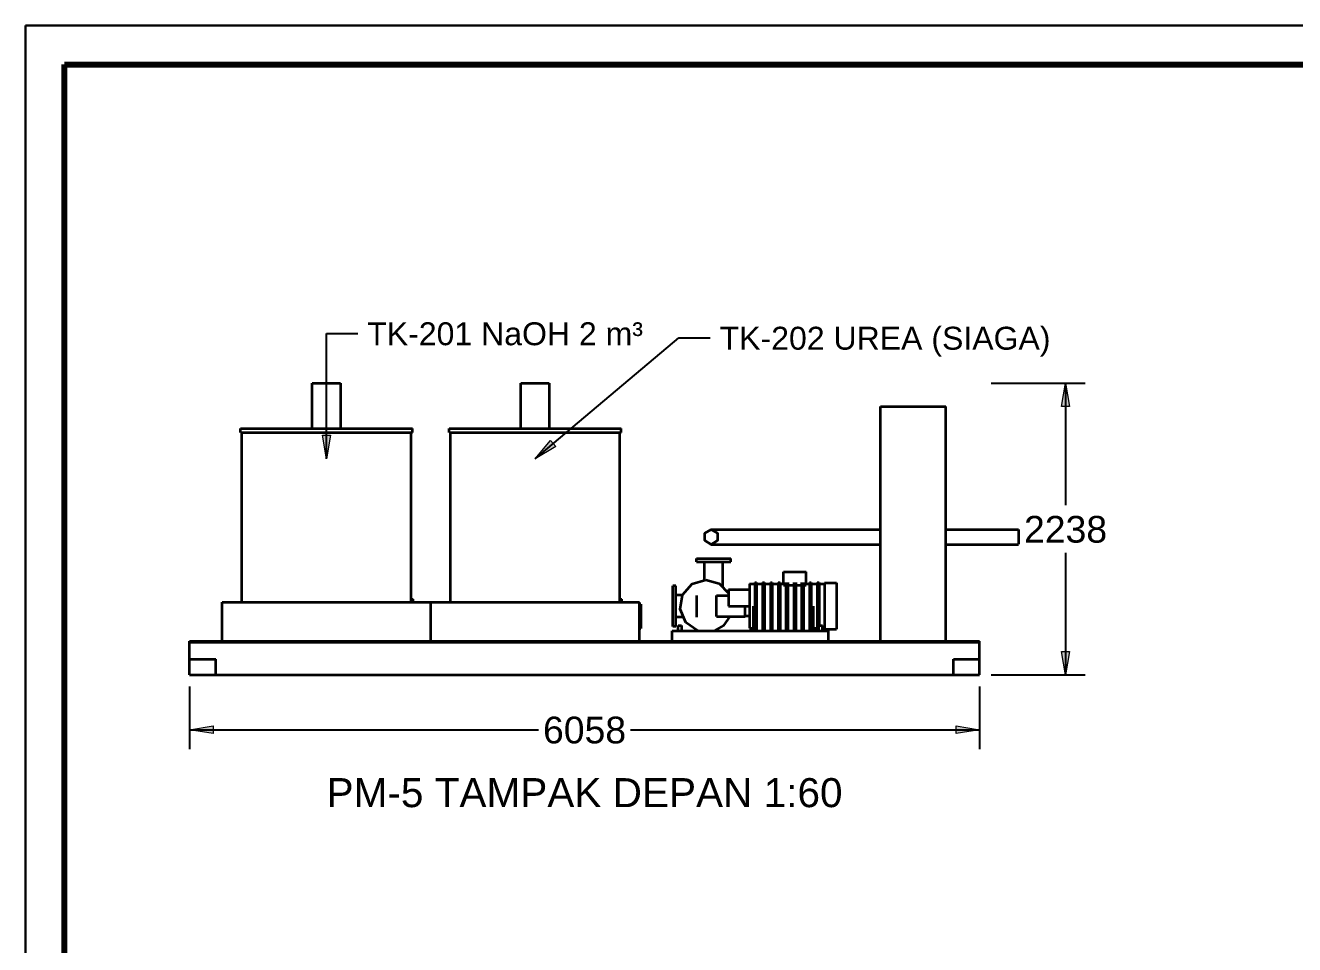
# Model space of a CAD drawing. Header units: millimetres. Extents: x 5 to 415, y 5 to 292.
# Drawn here: x 5 to 167.2, y 174.5 to 292 of the extents above; entities that cross this region are included whole.
import ezdxf
from ezdxf.enums import TextEntityAlignment as Align

# ---------------------------------------------------------------- set-up
doc = ezdxf.new("R2010")
doc.units = ezdxf.units.MM
for name, color, linetype in [('PFD-BINGKAI', 7, 'Continuous'), ('PFD-INSTRUMEN', 7, 'Continuous'), ('PFD-PERALATAN', 7, 'Continuous'), ('PFD-TEKS', 7, 'Continuous')]:
    doc.layers.add(name, color=color, linetype=linetype)
doc.styles.add('PFD', font='arial.ttf')

msp = doc.modelspace()

# ---------------------------------------------------------------- hatches: boundary and pattern name
at = {"layer": 'PFD-INSTRUMEN'}
for points in [[(137.97, 246.3), (138.47, 243.3), (137.47, 243.3)], [(43.5, 236.63), (43, 239.63), (44, 239.63)], [(70.17, 236.63), (72.14, 238.94), (72.79, 238.18)], [(137.97, 209), (137.47, 212), (138.47, 212)], [(26, 202), (29, 202.5), (29, 201.5)], [(126.97, 202), (123.97, 201.5), (123.97, 202.5)]]:
    msp.add_hatch(color=7, dxfattribs=at).paths.add_polyline_path(points)

# ---------------------------------------------------------------- linework, layer by layer
at = {"layer": 'PFD-BINGKAI', "linetype": 'Continuous', "lineweight": 30, "ltscale": 0.35}
msp.add_lwpolyline([(5, 292), (415, 292), (415, 5), (5, 5)], close=True, dxfattribs=at)
at = {"layer": 'PFD-BINGKAI', "linetype": 'Continuous', "lineweight": 80, "ltscale": 0.35}
msp.add_lwpolyline([(10, 287), (410, 287), (410, 10), (10, 10)], close=True, dxfattribs=at)
at = {"layer": 'PFD-INSTRUMEN', "linetype": 'Continuous', "lineweight": 25, "ltscale": 0.35}
for points in [[(43.5, 236.63), (43.5, 252.63)], [(43.5, 252.63), (47.5, 252.63)], [(70.17, 236.63), (88.55, 252.06)], [(88.55, 252.06), (92.55, 252.06)], [(128.47, 246.3), (140.47, 246.3)], [(137.97, 246.3), (137.97, 230.7)], [(137.97, 224.6), (137.97, 209)], [(128.47, 209), (140.47, 209)], [(26, 207.5), (26, 199.5)], [(126.97, 207.5), (126.97, 199.5)], [(26, 202), (70.6, 202)], [(82.37, 202), (126.97, 202)]]:
    msp.add_lwpolyline(points, dxfattribs=at)
at = {"layer": 'PFD-INSTRUMEN', "linetype": 'Continuous', "lineweight": 5, "ltscale": 0.35}
for points in [[(137.97, 246.3), (138.47, 243.3), (137.47, 243.3)], [(43.5, 236.63), (43, 239.63), (44, 239.63)], [(70.17, 236.63), (72.14, 238.94), (72.79, 238.18)], [(137.97, 209), (137.47, 212), (138.47, 212)], [(26, 202), (29, 202.5), (29, 201.5)], [(126.97, 202), (123.97, 201.5), (123.97, 202.5)]]:
    msp.add_lwpolyline(points, close=True, dxfattribs=at)
at = {"layer": 'PFD-PERALATAN', "linetype": 'Continuous', "lineweight": 35, "ltscale": 0.35}
for points in [[(41.67, 246.3), (41.85, 246.3), (42.07, 246.3), (42.36, 246.3), (42.7, 246.3), (43.09, 246.3), (43.5, 246.3), (43.91, 246.3), (44.3, 246.3), (44.64, 246.3), (44.93, 246.3), (45.15, 246.3), (45.29, 246.3)], [(41.67, 240.47), (41.67, 246.3)], [(45.33, 240.47), (45.33, 246.3)], [(68.33, 246.3), (68.51, 246.3), (68.73, 246.3), (69.02, 246.3), (69.37, 246.3), (69.76, 246.3), (70.17, 246.3), (70.57, 246.3), (70.96, 246.3), (71.31, 246.3), (71.6, 246.3), (71.82, 246.3), (71.95, 246.3)], [(68.33, 240.47), (68.33, 246.3)], [(72, 240.47), (72, 246.3)], [(114.33, 213.3), (114.33, 243.3)], [(114.33, 243.3), (122.67, 243.3)], [(122.67, 213.3), (122.67, 243.3)], [(32.5, 240.47), (32.78, 240.47), (33.59, 240.47), (34.9, 240.47), (36.64, 240.47), (38.73, 240.47), (41.05, 240.47), (43.5, 240.47), (45.95, 240.47), (48.27, 240.47), (50.36, 240.47), (52.1, 240.47), (53.41, 240.47), (54.22, 240.47), (54.5, 240.47)], [(32.5, 239.97), (32.5, 240.47)], [(54.5, 239.97), (54.5, 240.47)], [(59.17, 240.47), (59.44, 240.47), (60.26, 240.47), (61.57, 240.47), (63.31, 240.47), (65.39, 240.47), (67.72, 240.47), (70.17, 240.47), (72.61, 240.47), (74.94, 240.47), (77.03, 240.47), (78.77, 240.47), (80.08, 240.47), (80.89, 240.47), (81.17, 240.47)], [(59.17, 239.97), (59.17, 240.47)], [(81.17, 239.97), (81.17, 240.47)], [(32.5, 239.97), (32.78, 239.97), (33.59, 239.97), (34.9, 239.97), (36.64, 239.97), (38.73, 239.97), (41.05, 239.97), (43.5, 239.97), (45.95, 239.97), (48.27, 239.97), (50.36, 239.97), (52.1, 239.97), (53.41, 239.97), (54.22, 239.97), (54.5, 239.97)], [(32.67, 218.3), (32.67, 239.97)], [(54.33, 218.3), (54.33, 239.97)], [(59.17, 239.97), (59.44, 239.97), (60.26, 239.97), (61.57, 239.97), (63.31, 239.97), (65.39, 239.97), (67.72, 239.97), (70.17, 239.97), (72.61, 239.97), (74.94, 239.97), (77.03, 239.97), (78.77, 239.97), (80.08, 239.97), (80.89, 239.97), (81.17, 239.97)], [(59.33, 218.3), (59.33, 239.97)], [(81, 218.3), (81, 239.97)], [(92.67, 227.58), (93.49, 227.11), (93.49, 226.16), (92.67, 225.68), (91.84, 226.16), (91.84, 227.11), (92.67, 227.58)], [(92.67, 227.58), (114.33, 227.58)], [(122.67, 227.58), (131.97, 227.58)], [(131.97, 227.58), (131.97, 227.49), (131.97, 227.38), (131.97, 227.23), (131.97, 227.05), (131.97, 226.84), (131.97, 226.63), (131.97, 226.42), (131.97, 226.22), (131.97, 226.04), (131.97, 225.89), (131.97, 225.78), (131.97, 225.71)], [(92.67, 225.68), (114.33, 225.68)], [(122.67, 225.68), (131.97, 225.68)], [(90.8, 223.87), (90.86, 223.87), (91.02, 223.87), (91.28, 223.87), (91.63, 223.87), (92.05, 223.87), (92.51, 223.87), (93, 223.87), (93.49, 223.87), (93.95, 223.87), (94.37, 223.87), (94.72, 223.87), (94.98, 223.87), (95.14, 223.87), (95.2, 223.87)], [(90.8, 223.47), (90.8, 223.87)], [(90.8, 223.47), (90.86, 223.47), (91.02, 223.47), (91.28, 223.47), (91.63, 223.47), (92.05, 223.47), (92.51, 223.47), (93, 223.47), (93.49, 223.47), (93.95, 223.47), (94.37, 223.47), (94.72, 223.47), (94.98, 223.47), (95.14, 223.47), (95.2, 223.47)], [(91.83, 221.13), (91.83, 223.47)], [(94.17, 220.33), (94.17, 223.47)], [(95.2, 223.47), (95.2, 223.87)], [(90.96, 214.63), (89.43, 215.68), (88.69, 217.39), (88.99, 219.22), (90.22, 220.62), (92, 221.13)], [(92, 221.13), (93.68, 220.68), (94.9, 219.44)], [(98.23, 220.83), (98.47, 220.83)], [(98.23, 220.83), (98.23, 220.76), (98.23, 220.53), (98.23, 220.17), (98.23, 219.69), (98.23, 219.12), (98.23, 218.47), (98.23, 217.8), (98.23, 217.13), (98.23, 216.48), (98.23, 215.91), (98.23, 215.43), (98.23, 215.07), (98.23, 214.84), (98.23, 214.77)], [(98.47, 220.83), (98.47, 220.76), (98.47, 220.53), (98.47, 220.17), (98.47, 219.69), (98.47, 219.12), (98.47, 218.47), (98.47, 217.8), (98.47, 217.13), (98.47, 216.48), (98.47, 215.91), (98.47, 215.43), (98.47, 215.07), (98.47, 214.84), (98.47, 214.77)], [(99.23, 220.83), (99.47, 220.83)], [(99.23, 220.83), (99.23, 220.76), (99.23, 220.53), (99.23, 220.17), (99.23, 219.69), (99.23, 219.12), (99.23, 218.47), (99.23, 217.8), (99.23, 217.13), (99.23, 216.48), (99.23, 215.91), (99.23, 215.43), (99.23, 215.07), (99.23, 214.84), (99.23, 214.77)], [(99.47, 220.83), (99.47, 220.76), (99.47, 220.53), (99.47, 220.17), (99.47, 219.69), (99.47, 219.12), (99.47, 218.47), (99.47, 217.8), (99.47, 217.13), (99.47, 216.48), (99.47, 215.91), (99.47, 215.43), (99.47, 215.07), (99.47, 214.84), (99.47, 214.77)], [(100.23, 220.83), (100.47, 220.83)], [(100.23, 220.83), (100.23, 220.76), (100.23, 220.53), (100.23, 220.17), (100.23, 219.69), (100.23, 219.12), (100.23, 218.47), (100.23, 217.8), (100.23, 217.13), (100.23, 216.48), (100.23, 215.91), (100.23, 215.43), (100.23, 215.07), (100.23, 214.84), (100.23, 214.77)], [(100.47, 220.83), (100.47, 220.76), (100.47, 220.53), (100.47, 220.17), (100.47, 219.69), (100.47, 219.12), (100.47, 218.47), (100.47, 217.8), (100.47, 217.13), (100.47, 216.48), (100.47, 215.91), (100.47, 215.43), (100.47, 215.07), (100.47, 214.84), (100.47, 214.77)], [(101.23, 220.83), (101.47, 220.83)], [(101.23, 220.83), (101.23, 220.76), (101.23, 220.53), (101.23, 220.17), (101.23, 219.69), (101.23, 219.12), (101.23, 218.47), (101.23, 217.8), (101.23, 217.13), (101.23, 216.48), (101.23, 215.91), (101.23, 215.43), (101.23, 215.07), (101.23, 214.84), (101.23, 214.77)], [(101.47, 220.83), (101.47, 220.76), (101.47, 220.53), (101.47, 220.17), (101.47, 219.69), (101.47, 219.12), (101.47, 218.47), (101.47, 217.8), (101.47, 217.13), (101.47, 216.48), (101.47, 215.91), (101.47, 215.43), (101.47, 215.07), (101.47, 214.84), (101.47, 214.77)], [(101.91, 220.47), (101.91, 222.17)], [(101.91, 222.17), (104.79, 222.17)], [(102.23, 220.83), (102.23, 220.76), (102.23, 220.53), (102.23, 220.17), (102.23, 219.69), (102.23, 219.12), (102.23, 218.47), (102.23, 217.8), (102.23, 217.13), (102.23, 216.48), (102.23, 215.91), (102.23, 215.43), (102.23, 215.07), (102.23, 214.84), (102.23, 214.77)], [(102.47, 220.83), (102.47, 220.76), (102.47, 220.53), (102.47, 220.17), (102.47, 219.69), (102.47, 219.12), (102.47, 218.47), (102.47, 217.8), (102.47, 217.13), (102.47, 216.48), (102.47, 215.91), (102.47, 215.43), (102.47, 215.07), (102.47, 214.84), (102.47, 214.77)], [(103.23, 220.83), (103.23, 220.76), (103.23, 220.53), (103.23, 220.17), (103.23, 219.69), (103.23, 219.12), (103.23, 218.47), (103.23, 217.8), (103.23, 217.13), (103.23, 216.48), (103.23, 215.91), (103.23, 215.43), (103.23, 215.07), (103.23, 214.84), (103.23, 214.77)], [(103.47, 220.83), (103.47, 220.76), (103.47, 220.53), (103.47, 220.17), (103.47, 219.69), (103.47, 219.12), (103.47, 218.47), (103.47, 217.8), (103.47, 217.13), (103.47, 216.48), (103.47, 215.91), (103.47, 215.43), (103.47, 215.07), (103.47, 214.84), (103.47, 214.77)], [(104.23, 220.83), (104.23, 220.76), (104.23, 220.53), (104.23, 220.17), (104.23, 219.69), (104.23, 219.12), (104.23, 218.47), (104.23, 217.8), (104.23, 217.13), (104.23, 216.48), (104.23, 215.91), (104.23, 215.43), (104.23, 215.07), (104.23, 214.84), (104.23, 214.77)], [(104.47, 220.83), (104.47, 220.76), (104.47, 220.53), (104.47, 220.17), (104.47, 219.69), (104.47, 219.12), (104.47, 218.47), (104.47, 217.8), (104.47, 217.13), (104.47, 216.48), (104.47, 215.91), (104.47, 215.43), (104.47, 215.07), (104.47, 214.84), (104.47, 214.77)], [(104.79, 220.47), (104.79, 222.17)], [(105.23, 220.83), (105.47, 220.83)], [(105.23, 220.83), (105.23, 220.76), (105.23, 220.53), (105.23, 220.17), (105.23, 219.69), (105.23, 219.12), (105.23, 218.47), (105.23, 217.8), (105.23, 217.13), (105.23, 216.48), (105.23, 215.91), (105.23, 215.43), (105.23, 215.07), (105.23, 214.84), (105.23, 214.77)], [(105.47, 220.83), (105.47, 220.76), (105.47, 220.53), (105.47, 220.17), (105.47, 219.69), (105.47, 219.12), (105.47, 218.47), (105.47, 217.8), (105.47, 217.13), (105.47, 216.48), (105.47, 215.91), (105.47, 215.43), (105.47, 215.07), (105.47, 214.84), (105.47, 214.77)], [(106.23, 220.83), (106.47, 220.83)], [(106.23, 220.83), (106.23, 220.76), (106.23, 220.53), (106.23, 220.17), (106.23, 219.69), (106.23, 219.12), (106.23, 218.47), (106.23, 217.8), (106.23, 217.13), (106.23, 216.48), (106.23, 215.91), (106.23, 215.43), (106.23, 215.07), (106.23, 214.84), (106.23, 214.77)], [(106.47, 220.83), (106.47, 220.64), (106.47, 220.4), (106.47, 220.07), (106.47, 219.67), (106.47, 219.21), (106.47, 218.7), (106.47, 218.16), (106.47, 217.61), (106.47, 217.07), (106.47, 216.55), (106.47, 216.07), (106.47, 215.65), (106.47, 215.3)], [(107.17, 220.75), (108.67, 220.75)], [(107.17, 220.75), (107.17, 220.67), (107.17, 220.45), (107.17, 220.1), (107.17, 219.64), (107.17, 219.08), (107.17, 218.46), (107.17, 217.8), (107.17, 217.14), (107.17, 216.52), (107.17, 215.96), (107.17, 215.5), (107.17, 215.15), (107.17, 214.93), (107.17, 214.85)], [(108.67, 220.75), (108.67, 220.67), (108.67, 220.45), (108.67, 220.1), (108.67, 219.64), (108.67, 219.08), (108.67, 218.46), (108.67, 217.8), (108.67, 217.14), (108.67, 216.52), (108.67, 215.96), (108.67, 215.5), (108.67, 215.15), (108.67, 214.93), (108.67, 214.85)], [(87.77, 215.2), (87.77, 215.27), (87.77, 215.46), (87.77, 215.77), (87.77, 216.18), (87.77, 216.67), (87.77, 217.22), (87.77, 217.8), (87.77, 218.38), (87.77, 218.93), (87.77, 219.42), (87.77, 219.83), (87.77, 220.14), (87.77, 220.33), (87.77, 220.4)], [(88.17, 220.4), (87.77, 220.4)], [(88.17, 215.2), (88.17, 215.27), (88.17, 215.46), (88.17, 215.77), (88.17, 216.18), (88.17, 216.67), (88.17, 217.22), (88.17, 217.8), (88.17, 218.38), (88.17, 218.93), (88.17, 219.42), (88.17, 219.83), (88.17, 220.14), (88.17, 220.33), (88.17, 220.4)], [(88.97, 219.2), (88.17, 219.2)], [(90.83, 216.4), (90.83, 216.54), (90.83, 216.71), (90.83, 216.93), (90.83, 217.19), (90.83, 217.49), (90.83, 217.8), (90.83, 218.11), (90.83, 218.41), (90.83, 218.67), (90.83, 218.89), (90.83, 219.06), (90.83, 219.16)], [(93.33, 216.47), (93.33, 219.13)], [(93.33, 219.13), (94.9, 219.13)], [(94.9, 219.93), (97.57, 219.93)], [(94.9, 219.93), (94.9, 219.87), (94.9, 219.81), (94.9, 219.71), (94.9, 219.6), (94.9, 219.46), (94.9, 219.3), (94.9, 219.12), (94.9, 218.93), (94.9, 218.72), (94.9, 218.5), (94.9, 218.27), (94.9, 218.04), (94.9, 217.8)], [(97.57, 220.63), (98.23, 220.63)], [(97.57, 220.63), (97.57, 220.56), (97.57, 220.35), (97.57, 220.02), (97.57, 219.57), (97.57, 219.03), (97.57, 218.43), (97.57, 217.8), (97.57, 217.17), (97.57, 216.57), (97.57, 216.03), (97.57, 215.58), (97.57, 215.25), (97.57, 215.04), (97.57, 214.97)], [(98.47, 220.63), (99.23, 220.63)], [(99.47, 220.63), (100.23, 220.63)], [(100.47, 220.63), (101.23, 220.63)], [(101.47, 220.63), (101.91, 220.63)], [(101.91, 220.47), (102.23, 220.47)], [(102.47, 220.47), (103.23, 220.47)], [(103.47, 220.47), (104.23, 220.47)], [(104.47, 220.47), (104.79, 220.47)], [(104.79, 220.63), (105.23, 220.63)], [(105.47, 220.63), (106.23, 220.63)], [(106.47, 220.63), (107.17, 220.63)], [(30.17, 218.3), (30.5, 218.3), (31.49, 218.3), (33.08, 218.3), (35.19, 218.3), (37.71, 218.3), (40.53, 218.3), (43.5, 218.3), (46.47, 218.3), (49.29, 218.3), (51.81, 218.3), (53.92, 218.3), (55.51, 218.3), (56.5, 218.3), (56.83, 218.3)], [(30.17, 213.3), (30.17, 218.3)], [(54.33, 218.7), (54.56, 218.7)], [(54.56, 218.3), (54.56, 218.7)], [(56.83, 213.3), (56.83, 218.3)], [(56.83, 218.3), (57.17, 218.3), (58.15, 218.3), (59.74, 218.3), (61.85, 218.3), (64.38, 218.3), (67.2, 218.3), (70.17, 218.3), (73.13, 218.3), (75.95, 218.3), (78.48, 218.3), (80.59, 218.3), (82.18, 218.3), (83.17, 218.3), (83.5, 218.3)], [(56.83, 213.3), (56.83, 218.3)], [(81, 218.7), (81.23, 218.7)], [(81.23, 218.3), (81.23, 218.7)], [(83.5, 213.3), (83.5, 218.3)], [(83.5, 218.03), (83.67, 218.03)], [(83.67, 218.03), (83.67, 217.87), (83.67, 217.69), (83.67, 217.44), (83.67, 217.14), (83.67, 216.81), (83.67, 216.47), (83.67, 216.12), (83.67, 215.79), (83.67, 215.49), (83.67, 215.25), (83.67, 215.06), (83.67, 214.95)], [(94.9, 217.8), (97.57, 217.8)], [(97, 216.47), (97, 217.8)], [(98.07, 214.63), (98.07, 217.8)], [(105.75, 214.63), (105.75, 217.8)], [(88.97, 216.4), (88.17, 216.4)], [(95.06, 216.47), (94.24, 215.33), (93.04, 214.63)], [(93.33, 216.47), (97, 216.47)], [(97, 216.53), (97.57, 216.53)], [(83.5, 214.91), (83.67, 214.91)], [(87.67, 213.3), (87.67, 214.63)], [(87.67, 214.63), (107.67, 214.63)], [(88.17, 215.2), (87.77, 215.2)], [(88.43, 215.3), (88.48, 215.3), (88.57, 215.3), (88.67, 215.3), (88.72, 215.3), (88.81, 215.3), (88.88, 215.3)], [(88.43, 214.63), (88.43, 215.3)], [(88.9, 214.63), (88.9, 215.3)], [(97.57, 214.97), (98.07, 214.97)], [(105.75, 214.97), (106.23, 214.97)], [(106.23, 214.77), (106.43, 214.77)], [(106.43, 215.3), (106.48, 215.3), (106.57, 215.3), (106.67, 215.3), (106.72, 215.3), (106.81, 215.3), (106.88, 215.3)], [(106.43, 214.63), (106.43, 215.3)], [(106.9, 214.63), (106.9, 215.3)], [(106.9, 214.97), (107.17, 214.97)], [(107.17, 214.85), (108.67, 214.85)], [(107.67, 213.3), (107.67, 214.63)], [(26, 213.17), (26, 213.3)], [(26, 213.3), (126.97, 213.3)], [(26, 209), (26, 213.17)], [(26, 213.17), (126.97, 213.17)], [(26, 213.17), (126.97, 213.17)], [(30.17, 213.3), (30.5, 213.3), (31.49, 213.3), (33.08, 213.3), (35.19, 213.3), (37.71, 213.3), (40.53, 213.3), (43.5, 213.3), (46.47, 213.3), (49.29, 213.3), (51.81, 213.3), (53.92, 213.3), (55.51, 213.3), (56.5, 213.3), (56.83, 213.3)], [(56.83, 213.3), (57.17, 213.3), (58.15, 213.3), (59.74, 213.3), (61.85, 213.3), (64.38, 213.3), (67.2, 213.3), (70.17, 213.3), (73.13, 213.3), (75.95, 213.3), (78.48, 213.3), (80.59, 213.3), (82.18, 213.3), (83.17, 213.3), (83.5, 213.3)], [(126.97, 213.17), (126.97, 213.3)], [(126.97, 209), (126.97, 213.17)], [(26, 209), (26, 211)], [(26, 211), (29.33, 211)], [(29.33, 209), (29.33, 211)], [(123.63, 209), (123.63, 211)], [(123.63, 211), (126.97, 211)], [(126.97, 209), (126.97, 211)], [(26, 209), (126.97, 209)], [(26, 209), (29.33, 209)], [(123.63, 209), (126.97, 209)]]:
    msp.add_lwpolyline(points, dxfattribs=at)

# ---------------------------------------------------------------- texts
at = {"layer": 'PFD-TEKS', "style": 'PFD'}
for s, p in [('TK-201 NaOH 2 m³', (48.7, 251.13)), ('TK-202 UREA (SIAGA)', (93.75, 250.56))]:
    msp.add_text(s, height=2.9296, dxfattribs=at).set_placement(p)
for s, height, p in [('2238', 3.418, (137.97, 225.9)), ('6058', 3.418, (76.48, 200.25)), ('PM-5 TAMPAK DEPAN 1:60', 3.7108, (76.48, 192.1))]:
    msp.add_text(s, height=height, dxfattribs=at).set_placement(p, align=Align.CENTER)

doc.saveas('drawing.dxf')
